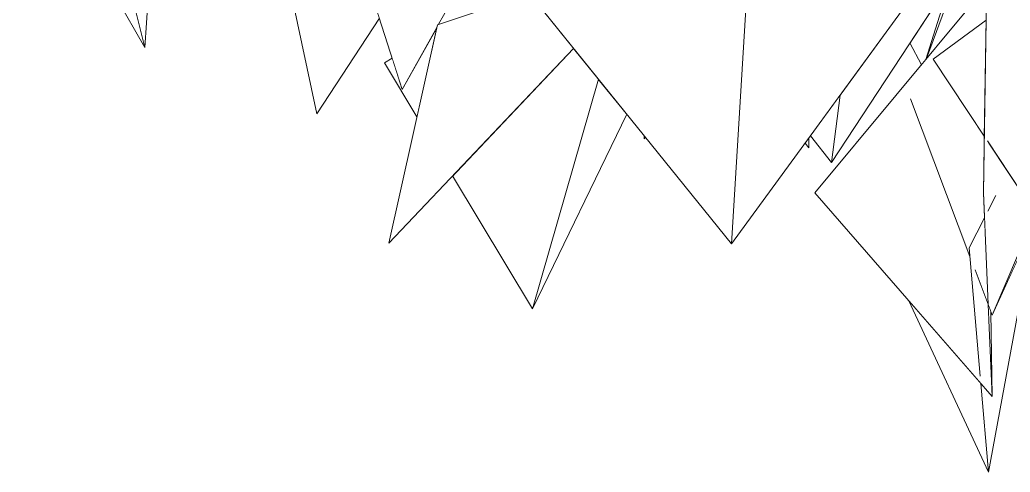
# Model space of a CAD drawing. Header units: millimetres. Extents: x -9413 to 8527, y -300 to 11224.
# Drawn here: x -9334 to -8349, y 1461 to 1912 of the extents above; entities that cross this region are included whole.
import ezdxf

# ---------------------------------------------------------------- set-up
doc = ezdxf.new("R2010")
doc.units = ezdxf.units.MM
doc.header["$MEASUREMENT"] = 0
doc.linetypes.add('Wipeout_Contour', pattern=[1000, 0, -1000])
doc.layers.add('Interior - Furniture', color=7, linetype='Continuous')
doc.layers.add('Interior - Furniture _Pen_No__4', color=7, linetype='Continuous', lineweight=20, true_color=0x029e21)

# ---------------------------------------------------------------- blocks, each defined once
blk = doc.blocks.new('Section Elem_40_6')
at = {"color": 254, "linetype": 'Wipeout_Contour', "lineweight": 0, "ltscale": 28367.775452}
blk.add_wipeout([(-9210.18, 1884.49), (-9181.79, 2305.77), (-9264.19, 2102.36)], dxfattribs=at).dxf.layer = 'Interior - Furniture'
at = {"color": 254, "linetype": 'Wipeout_Contour', "lineweight": 0, "ltscale": 118851.387564}
blk.add_wipeout([(-9028.73, 2076.58), (-8953.89, 1842.4), (-8919.4, 1904.24), (-8918.77, 1907.1), (-8917.59, 1907.49), (-8832.26, 2060.5), (-8834.29, 2064.45), (-8848.82, 2092.67), (-8887.58, 2058.76), (-8905.58, 1967.83), (-8935.7, 2016.68), (-8991.47, 1967.89), (-9002.77, 2087.84)], dxfattribs=at).dxf.layer = 'Interior - Furniture'
at = {"color": 254, "linetype": 'Wipeout_Contour', "lineweight": 0, "ltscale": 43981.945441}
blk.add_wipeout([(-8626.24, 1688.89), (-8456.81, 1920.67), (-8584.27, 2073.04), (-8597.97, 2060.15), (-8602.59, 2069.69)], dxfattribs=at).dxf.layer = 'Interior - Furniture'
at = {"color": 254, "linetype": 'Wipeout_Contour', "lineweight": 0, "ltscale": 43212.69037}
blk.add_wipeout([(-8429.96, 1917.17), (-8448.48, 1888.94), (-8437.07, 1867.27), (-8432.7, 1872.52), (-8408.39, 1950.04)], dxfattribs=at).dxf.layer = 'Interior - Furniture'
at = {"color": 254, "linetype": 'Wipeout_Contour', "lineweight": 0, "ltscale": 59771.645983}
blk.add_wipeout([(-8389.51, 1684.91), (-8378.49, 1557.02), (-8370.13, 1616.86), (-8370.61, 1628.05), (-8383.71, 1662.81), (-8373.62, 1698.77), (-8374.3, 1714.7)], dxfattribs=at).dxf.layer = 'Interior - Furniture'
at = {"color": 254, "linetype": 'Wipeout_Contour', "lineweight": 0, "ltscale": 66555.264334}
blk.add_wipeout([(-9334.49, 2102.36), (-9210.18, 1884.49), (-9264.19, 2102.36), (-9181.79, 2305.77), (-9290.37, 2161.13), (-9297.17, 2090.73), (-9310.5, 2134.32)], dxfattribs=at).dxf.layer = 'Interior - Furniture'
at = {"color": 254, "linetype": 'Wipeout_Contour', "lineweight": 0, "ltscale": 36968.222643}
blk.add_wipeout([(-9024.77, 2064.19), (-9085.88, 2040.08), (-9038.9, 1818.22), (-8976.61, 1913.48)], dxfattribs=at).dxf.layer = 'Interior - Furniture'
at = {"color": 254, "linetype": 'Wipeout_Contour', "lineweight": 0, "ltscale": 43163.219127}
blk.add_wipeout([(-8408.39, 1950.04), (-8432.7, 1872.52), (-8431.92, 1873.46), (-8403.23, 1951.98), (-8403.8, 1957.04)], dxfattribs=at).dxf.layer = 'Interior - Furniture'
at = {"color": 254, "linetype": 'Wipeout_Contour', "lineweight": 0, "ltscale": 54827.506}
blk.add_wipeout([(-8971.53, 1869.01), (-8939.16, 1815.22), (-8920.2, 1900.66), (-8922.03, 1899.52), (-8953.89, 1842.4), (-8963.9, 1873.72)], dxfattribs=at).dxf.layer = 'Interior - Furniture'
at = {"color": 254, "linetype": 'Wipeout_Contour', "lineweight": 0, "ltscale": 35983.705045}
blk.add_wipeout([(-8783.42, 1883.55), (-8903.78, 1756.42), (-8824.19, 1624.15), (-8758.55, 1852.75)], dxfattribs=at).dxf.layer = 'Interior - Furniture'
at = {"color": 254, "linetype": 'Wipeout_Contour', "lineweight": 0, "ltscale": 26156.781732}
blk.add_wipeout([(-8518.1, 1836.83), (-8547.55, 1796.54), (-8526.66, 1769.78)], dxfattribs=at).dxf.layer = 'Interior - Furniture'
at = {"color": 254, "linetype": 'Wipeout_Contour', "lineweight": 0, "ltscale": 25630.362958}
blk.add_wipeout([(-8370.93, 1721.31), (-8370.55, 1709.73), (-8362.87, 1737.1)], dxfattribs=at).dxf.layer = 'Interior - Furniture'
at = {"color": 254, "linetype": 'Wipeout_Contour', "lineweight": 0, "ltscale": 68075.484224}
blk.add_wipeout([(-8366.72, 1536.9), (-8377.86, 1549.68), (-8370.25, 1461.42), (-8339.08, 1630.9), (-8344.55, 1637.24), (-8338.66, 1679.16), (-8366.79, 1617.94), (-8367.85, 1620.74)], dxfattribs=at).dxf.layer = 'Interior - Furniture'
at = {"layer": 'Interior - Furniture _Pen_No__4', "linetype": 'Continuous'}
for p, q in [((-9181.79, 2305.77), (-9210.18, 1884.49)), ((-9210.18, 1884.49), (-9334.49, 2102.36)), ((-9210.18, 1884.49), (-9264.19, 2102.36)), ((-9038.9, 1818.22), (-9085.88, 2040.08)), ((-8976.61, 1913.48), (-9038.9, 1818.22))]:
    blk.add_line(p, q, dxfattribs=at)
at = {"color": 254, "linetype": 'Wipeout_Contour', "lineweight": 0, "ltscale": 52041.186931}
blk.add_wipeout([(-8526.66, 1769.78), (-8403.8, 1957.04), (-8407.8, 1992.65), (-8460.79, 1925.42), (-8456.81, 1920.67), (-8518.1, 1836.83)], dxfattribs=at).dxf.layer = 'Interior - Furniture'
at = {"color": 254, "linetype": 'Wipeout_Contour', "lineweight": 0, "ltscale": 26842.695859}
blk.add_wipeout([(-8824.19, 1624.15), (-8730.4, 1817.89), (-8758.55, 1852.75)], dxfattribs=at).dxf.layer = 'Interior - Furniture'
at = {"color": 254, "linetype": 'Wipeout_Contour', "lineweight": 0, "ltscale": 26207.232654}
blk.add_wipeout([(-8549.05, 1794.48), (-8552.91, 1789.2), (-8549.06, 1784.61)], dxfattribs=at).dxf.layer = 'Interior - Furniture'
at = {"color": 254, "linetype": 'Wipeout_Contour', "lineweight": 0, "ltscale": 25623.193754}
blk.add_wipeout([(-8377.86, 1549.68), (-8449.75, 1632.17), (-8370.25, 1461.42)], dxfattribs=at).dxf.layer = 'Interior - Furniture'
at = {"layer": 'Interior - Furniture _Pen_No__4', "linetype": 'Continuous'}
for p, q in [((-8549.05, 1794.48), (-8549.06, 1784.61)), ((-8549.06, 1784.61), (-8552.91, 1789.2))]:
    blk.add_line(p, q, dxfattribs=at)
at = {"color": 254, "linetype": 'Wipeout_Contour', "lineweight": 0, "ltscale": 54220.592146}
blk.add_wipeout([(-8918.77, 1907.1), (-8967.03, 1689.61), (-8783.42, 1883.55), (-8813.39, 1920.67), (-8769.64, 1956.23), (-8769.93, 1956.92)], dxfattribs=at).dxf.layer = 'Interior - Furniture'
at = {"color": 254, "linetype": 'Wipeout_Contour', "lineweight": 0, "ltscale": 85610.800995}
blk.add_wipeout([(-8372.24, 1945.25), (-8375.36, 1739.51), (-8370.64, 1628.76), (-8370.55, 1709.73), (-8370.93, 1721.31), (-8370.53, 1722.08), (-8370.46, 1789.86), (-8371.46, 1791.37), (-8372.2, 1912.19), (-8371.79, 1912.49)], dxfattribs=at).dxf.layer = 'Interior - Furniture'
at = {"layer": 'Interior - Furniture _Pen_No__4', "linetype": 'Continuous'}
for p, q in [((-8953.89, 1842.4), (-9028.73, 2076.58)), ((-8832.26, 2060.5), (-8917.59, 1907.49)), ((-8967.03, 1689.61), (-8918.77, 1907.1)), ((-8919.4, 1904.24), (-8953.89, 1842.4)), ((-8922.03, 1899.52), (-8920.2, 1900.66)), ((-8971.53, 1869.01), (-8963.9, 1873.72)), ((-8939.16, 1815.22), (-8971.53, 1869.01)), ((-8824.19, 1624.15), (-8903.78, 1756.42))]:
    blk.add_line(p, q, dxfattribs=at)
at = {"color": 254, "linetype": 'Wipeout_Contour', "lineweight": 0, "ltscale": 80164.839202}
blk.add_wipeout([(-8769.64, 1956.23), (-8813.39, 1920.67), (-8626.24, 1688.89), (-8602.59, 2069.69), (-8610.35, 2085.7), (-8617.66, 2079.76), (-8681.89, 1996.02), (-8691.48, 2009.01), (-8757.25, 1925.88)], dxfattribs=at).dxf.layer = 'Interior - Furniture'
at = {"color": 254, "linetype": 'Wipeout_Contour', "lineweight": 0, "ltscale": 25557.807504}
blk.add_wipeout([(-8367.85, 1620.74), (-8370.61, 1628.05), (-8366.72, 1536.9)], dxfattribs=at).dxf.layer = 'Interior - Furniture'
at = {"layer": 'Interior - Furniture _Pen_No__4', "linetype": 'Continuous'}
for p, q in [((-8602.59, 2069.69), (-8626.24, 1688.89)), ((-8918.77, 1907.1), (-8769.93, 1956.92)), ((-8783.42, 1883.55), (-8967.03, 1689.61)), ((-8758.55, 1852.75), (-8824.19, 1624.15)), ((-8824.19, 1624.15), (-8730.4, 1817.89))]:
    blk.add_line(p, q, dxfattribs=at)
at = {"color": 254, "linetype": 'Wipeout_Contour', "lineweight": 0, "ltscale": 85871.420011}
blk.add_wipeout([(-8372.24, 1945.25), (-8543.29, 1739.51), (-8366.72, 1536.9), (-8370.13, 1616.86), (-8378.49, 1557.02), (-8388.76, 1676.21), (-8447.93, 1833.18), (-8388.4, 1816.96), (-8425.33, 1872.77), (-8372.75, 1911.78)], dxfattribs=at).dxf.layer = 'Interior - Furniture'
at = {"color": 254, "linetype": 'Wipeout_Contour', "lineweight": 0, "ltscale": 26685.389248}
blk.add_wipeout([(-8711.76, 1794.81), (-8712.96, 1793.57), (-8711.63, 1794.64)], dxfattribs=at).dxf.layer = 'Interior - Furniture'
at = {"layer": 'Interior - Furniture _Pen_No__4', "linetype": 'Continuous'}
for p, q in [((-8626.24, 1688.89), (-8456.81, 1920.67)), ((-8437.07, 1867.27), (-8448.48, 1888.94)), ((-8518.1, 1836.83), (-8526.66, 1769.78)), ((-8526.66, 1769.78), (-8547.55, 1796.54)), ((-8370.25, 1461.42), (-8377.86, 1549.68))]:
    blk.add_line(p, q, dxfattribs=at)
at = {"color": 254, "linetype": 'Wipeout_Contour', "lineweight": 0, "ltscale": 93244.804216}
blk.add_wipeout([(-8270.67, 1842.72), (-8366.79, 1617.94), (-8321.67, 1716.13), (-8321.87, 1716.43), (-8279.87, 1809.18), (-8279.77, 1813.32), (-8278.01, 1813.28), (-8252.08, 1870.53), (-8252.22, 1870.71), (-8248.14, 1879.22), (-8220.84, 1939.51)], dxfattribs=at).dxf.layer = 'Interior - Furniture'
at = {"color": 254, "linetype": 'Wipeout_Contour', "lineweight": 0, "ltscale": 60007.988417}
blk.add_wipeout([(-8388.4, 1816.96), (-8447.93, 1833.18), (-8388.76, 1676.21), (-8389.51, 1684.91), (-8374.3, 1714.7), (-8375.36, 1739.51), (-8374.51, 1795.97)], dxfattribs=at).dxf.layer = 'Interior - Furniture'
at = {"color": 254, "linetype": 'Wipeout_Contour', "lineweight": 0, "ltscale": 26686.153107}
blk.add_wipeout([(-8713, 1796.34), (-8712.96, 1793.57), (-8711.76, 1794.81)], dxfattribs=at).dxf.layer = 'Interior - Furniture'
at = {"layer": 'Interior - Furniture _Pen_No__4', "linetype": 'Continuous'}
for p, q in [((-8626.24, 1688.89), (-8813.39, 1920.67)), ((-8712.96, 1793.57), (-8713, 1796.34)), ((-8712.96, 1793.57), (-8711.76, 1794.81)), ((-8711.63, 1794.64), (-8712.96, 1793.57))]:
    blk.add_line(p, q, dxfattribs=at)
at = {"color": 254, "linetype": 'Wipeout_Contour', "lineweight": 0, "ltscale": 25784.600546}
blk.add_wipeout([(-8425.33, 1872.77), (-8374.51, 1795.97), (-8372.75, 1911.78)], dxfattribs=at).dxf.layer = 'Interior - Furniture'
at = {"color": 254, "linetype": 'Wipeout_Contour', "lineweight": 0, "ltscale": 76828.304061}
blk.add_wipeout([(-8373.62, 1698.77), (-8383.71, 1662.81), (-8366.79, 1617.94), (-8323.57, 1719), (-8370.46, 1789.86), (-8370.53, 1722.08), (-8362.87, 1737.1), (-8370.55, 1709.73), (-8370.64, 1628.76)], dxfattribs=at).dxf.layer = 'Interior - Furniture'
at = {"layer": 'Interior - Furniture _Pen_No__4', "linetype": 'Continuous'}
for p, q in [((-8526.66, 1769.78), (-8403.8, 1957.04)), ((-8431.92, 1873.46), (-8403.23, 1951.98)), ((-8543.29, 1739.51), (-8372.24, 1945.25)), ((-8408.39, 1950.04), (-8432.7, 1872.52)), ((-8375.36, 1739.51), (-8372.24, 1945.25)), ((-8425.33, 1872.77), (-8372.75, 1911.78)), ((-8374.51, 1795.97), (-8425.33, 1872.77)), ((-8366.79, 1617.94), (-8270.67, 1842.72)), ((-8388.76, 1676.21), (-8447.96, 1833.24)), ((-8323.57, 1719), (-8371.46, 1791.37)), ((-8366.72, 1536.9), (-8543.29, 1739.51)), ((-8370.64, 1628.74), (-8375.36, 1739.51)), ((-8370.93, 1721.31), (-8362.85, 1737.13)), ((-8321.67, 1716.13), (-8366.79, 1617.94)), ((-8389.51, 1684.91), (-8374.3, 1714.7)), ((-8378.49, 1556.98), (-8389.51, 1684.91)), ((-8366.79, 1617.94), (-8383.72, 1662.83)), ((-8370.25, 1461.42), (-8449.75, 1632.17)), ((-8366.72, 1536.9), (-8370.61, 1628.05)), ((-8339.08, 1630.9), (-8370.25, 1461.42)), ((-8367.85, 1620.74), (-8366.72, 1536.9))]:
    blk.add_line(p, q, dxfattribs=at)

msp = doc.modelspace()

# ---------------------------------------------------------------- block references
at = {"layer": 'Interior - Furniture'}
msp.add_blockref('Section Elem_40_6', (0, 0), dxfattribs=at)

doc.saveas('drawing.dxf')
